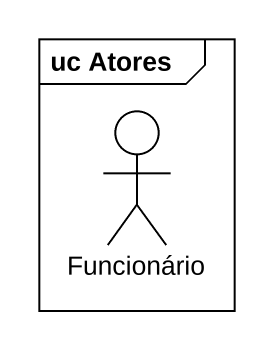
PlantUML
@startuml
mainframe uc Atores
actor Funcionário
@enduml
